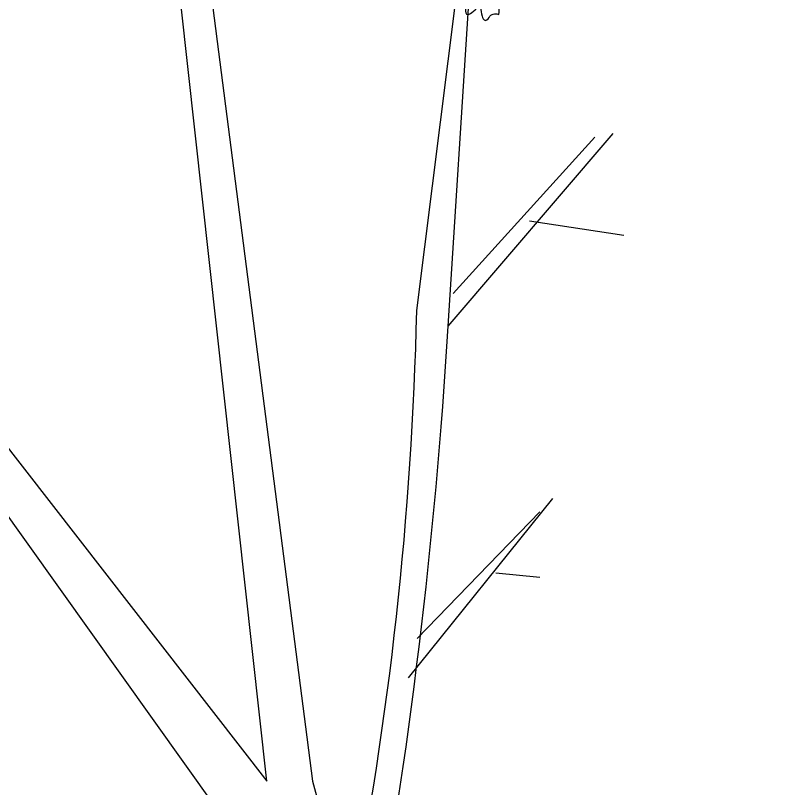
# Model space of a CAD drawing. Header units: millimetres. Extents: x 228.39 to 232.01, y 86.87 to 92.76.
# Drawn here: x 229.137 to 229.853, y 91.028 to 91.756 of the extents above; entities that cross this region are included whole.
import ezdxf

# ---------------------------------------------------------------- set-up
doc = ezdxf.new("R2010")
doc.units = ezdxf.units.MM
doc.layers.add('63', color=63, linetype='Continuous')
doc.layers.add('CauleArvore', color=253, linetype='Continuous')

msp = doc.modelspace()

# ---------------------------------------------------------------- linework, layer by layer
at = {"layer": '63'}
msp.add_lwpolyline([(229.54637, 91.78571, 0.031741), (229.55331, 91.77952, 0.263361), (229.55811, 91.77991, -0.496173), (229.56266, 91.77941, 0.105189), (229.55517, 91.7691, -0.101835), (229.55863, 91.76698, -0.254881), (229.56079, 91.76264, 0.174488), (229.56167, 91.75666, 0.236152), (229.56654, 91.7582, 0.172046), (229.57675, 91.77196, 0.172046), (229.5765, 91.75483, 0.236152), (229.57944, 91.75065, 0.174488), (229.58378, 91.75486, -0.254881), (229.58812, 91.757, -0.101835), (229.59216, 91.75658, 0.081157), (229.59104, 91.77306, -0.26839), (229.59881, 91.76966, 0.263361), (229.60238, 91.76645, 0.034334), (229.61241, 91.76725, 0.28167), (229.60914, 91.78563, -0.447648), (229.61179, 91.78756, -0.080473)], format="xyb", dxfattribs=at)
at = {"layer": 'CauleArvore'}
for p, q in [((229.51483, 91.47759), (229.56272, 91.85964)), ((229.54436, 91.46285), (229.56614, 91.80152)), ((229.31959, 91.78859), (229.41667, 91.03451)), ((229.37352, 91.03451), (229.29262, 91.76704)), ((229.54436, 91.46285), (229.69963, 91.64427)), ((229.54902, 91.49385), (229.68252, 91.64085)), ((229.6209, 91.56223), (229.7099, 91.54855)), ((229.01757, 91.49234), (229.37352, 91.03451)), ((229.34656, 90.98064), (229.01218, 91.44925)), ((229.50692, 91.13178), (229.64296, 91.30058)), ((229.51517, 91.16884), (229.6306, 91.28823)), ((229.58937, 91.23059), (229.6306, 91.22648)), ((229.41667, 91.03451), (229.45166, 90.90454))]:
    msp.add_line(p, q, dxfattribs=at)
for centre, radius, start, end in [((226.19543, 91.55345), 3.32026, 348.72956, 358.69094), ((224.57086, 91.76114), 4.98244, 349.59355, 356.56775), ((229.32673, 91.57082), 0.58593, 213.02932, 273.47223), ((231.65225, 89.81532), 1.97906, 133.85381, 170.70259), ((231.65351, 89.88034), 1.87254, 134.37125, 180.32771)]:
    msp.add_arc(centre, radius, start, end, dxfattribs=at)

doc.saveas('drawing.dxf')
